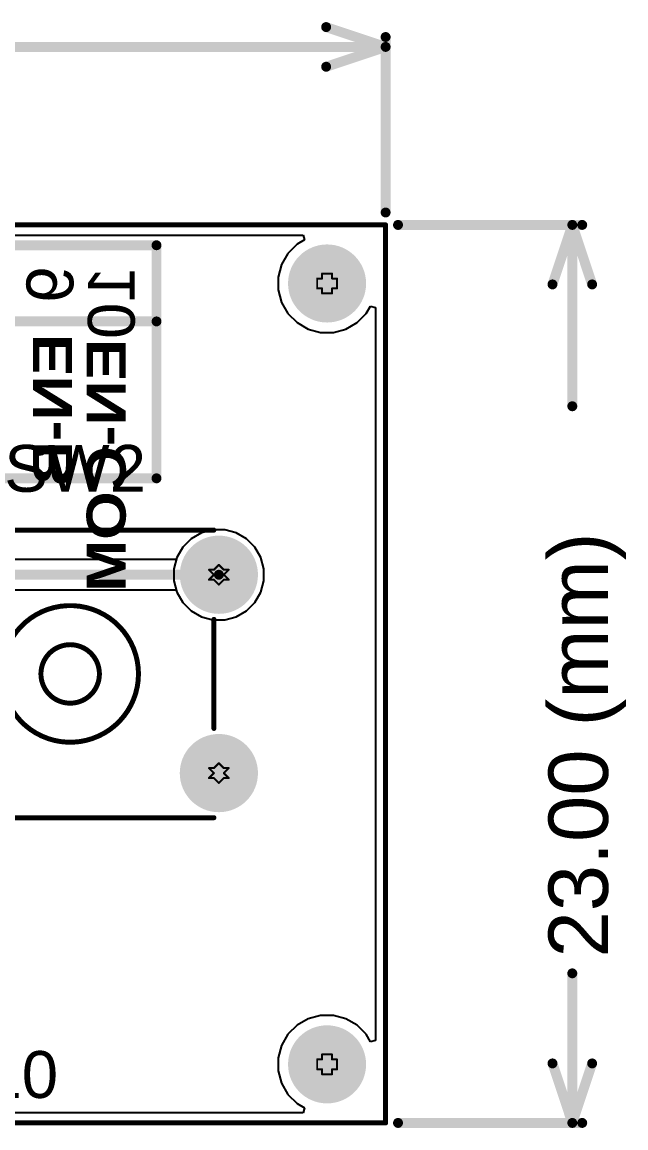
# Model space of a CAD drawing. Header units: inches. Extents: x 0 to 333, y -2 to 66.
# Drawn here: x 27.69 to 43.16, y -0.13 to 28.19 of the extents above; entities that cross this region are included whole.
import ezdxf

# ---------------------------------------------------------------- set-up
doc = ezdxf.new("R2010")
doc.units = ezdxf.units.IN
for name, color, linetype in [('Board Outline', 216, 'Continuous'), ('Bottom Layer', 5, 'Continuous'), ('Bottom Overlay', 54, 'Continuous'), ('Bottom Solder', 6, 'Continuous'), ('Drill Drawing', 1, 'Continuous'), ('Mechanical 1', 6, 'Continuous'), ('Multi-Layer', 9, 'Continuous'), ('Pad Holes', 156, 'Continuous'), ('Top Layer', 1, 'Continuous'), ('Top Overlay', 2, 'Continuous'), ('Top Solder', 216, 'Continuous')]:
    doc.layers.add(name, color=color, linetype=linetype)
doc.styles.add('Arial', font='', dxfattribs={"height": 0.2})
doc.styles.add('Arial Black_Bold', font='', dxfattribs={"height": 0.2})
doc.styles.get('Arial').set_extended_font_data('Arial')
doc.styles.get('Arial Black_Bold').set_extended_font_data('Arial Black', bold=True)

# ---------------------------------------------------------------- blocks, each defined once
blk = doc.blocks.new('KSL0M512_LFT_1')
at = {"layer": 'Bottom Layer'}
h = blk.add_hatch(color=5, dxfattribs=at)
edge = h.paths.add_edge_path()
edge.add_arc((-3.809873, 2.540127), 0.8999982, 0, 360)
h = blk.add_hatch(color=5, dxfattribs=at)
edge = h.paths.add_edge_path()
edge.add_arc((3.809873, 2.539873), 0.8999982, 0, 360)
h = blk.add_hatch(color=5, dxfattribs=at)
edge = h.paths.add_edge_path()
edge.add_arc((-3.809873, -2.539873), 0.8999982, 0, 360)
h = blk.add_hatch(color=5, dxfattribs=at)
edge = h.paths.add_edge_path()
edge.add_arc((3.809873, -2.540127), 0.8999982, 0, 360)
at = {"layer": 'Bottom Solder'}
h = blk.add_hatch(color=6, dxfattribs=at)
edge = h.paths.add_edge_path()
edge.add_arc((-3.809873, 2.540127), 1.0015982, 0, 360)
h = blk.add_hatch(color=6, dxfattribs=at)
edge = h.paths.add_edge_path()
edge.add_arc((3.809873, 2.539873), 1.0015982, 0, 360)
h = blk.add_hatch(color=6, dxfattribs=at)
edge = h.paths.add_edge_path()
edge.add_arc((-3.809873, -2.539873), 1.0015982, 0, 360)
h = blk.add_hatch(color=6, dxfattribs=at)
edge = h.paths.add_edge_path()
edge.add_arc((3.809873, -2.540127), 1.0015982, 0, 360)
at = {"layer": 'Multi-Layer'}
h = blk.add_hatch(color=9, dxfattribs=at)
edge = h.paths.add_edge_path()
edge.add_arc((-3.809873, 2.540127), 0.8999982, 0, 360)
h = blk.add_hatch(color=9, dxfattribs=at)
edge = h.paths.add_edge_path()
edge.add_arc((3.809873, 2.539873), 0.8999982, 0, 360)
h = blk.add_hatch(color=9, dxfattribs=at)
edge = h.paths.add_edge_path()
edge.add_arc((-3.809873, -2.539873), 0.8999982, 0, 360)
h = blk.add_hatch(color=9, dxfattribs=at)
edge = h.paths.add_edge_path()
edge.add_arc((3.809873, -2.540127), 0.8999982, 0, 360)
at = {"layer": 'Pad Holes'}
h = blk.add_hatch(color=7, dxfattribs=at)
edge = h.paths.add_edge_path()
edge.add_arc((-3.809873, 2.540127), 0.5500115999999999, 0, 360)
h = blk.add_hatch(color=7, dxfattribs=at)
edge = h.paths.add_edge_path()
edge.add_arc((3.809873, 2.539873), 0.5500115999999999, 0, 360)
h = blk.add_hatch(color=7, dxfattribs=at)
edge = h.paths.add_edge_path()
edge.add_arc((-3.809873, -2.539873), 0.5500115999999999, 0, 360)
h = blk.add_hatch(color=7, dxfattribs=at)
edge = h.paths.add_edge_path()
edge.add_arc((3.809873, -2.540127), 0.5500115999999999, 0, 360)
at = {"layer": 'Top Layer'}
h = blk.add_hatch(color=1, dxfattribs=at)
edge = h.paths.add_edge_path()
edge.add_arc((-3.809873, 2.540127), 0.8999982, 0, 360)
h = blk.add_hatch(color=1, dxfattribs=at)
edge = h.paths.add_edge_path()
edge.add_arc((3.809873, 2.539873), 0.8999982, 0, 360)
h = blk.add_hatch(color=1, dxfattribs=at)
edge = h.paths.add_edge_path()
edge.add_arc((-3.809873, -2.539873), 0.8999982, 0, 360)
h = blk.add_hatch(color=1, dxfattribs=at)
edge = h.paths.add_edge_path()
edge.add_arc((3.809873, -2.540127), 0.8999982, 0, 360)
at = {"layer": 'Top Solder'}
h = blk.add_hatch(color=216, dxfattribs=at)
edge = h.paths.add_edge_path()
edge.add_arc((-3.809873, 2.540127), 1.0015982, 0, 360)
h = blk.add_hatch(color=216, dxfattribs=at)
edge = h.paths.add_edge_path()
edge.add_arc((3.809873, 2.539873), 1.0015982, 0, 360)
h = blk.add_hatch(color=216, dxfattribs=at)
edge = h.paths.add_edge_path()
edge.add_arc((-3.809873, -2.539873), 1.0015982, 0, 360)
h = blk.add_hatch(color=216, dxfattribs=at)
edge = h.paths.add_edge_path()
edge.add_arc((3.809873, -2.540127), 1.0015982, 0, 360)
at = {"layer": 'Top Overlay', "const_width": 0.127}
for points in [[(3.682999999999999, 3.682999999999999), (-3.682999999999999, 3.682999999999999)], [(-3.682999999999999, 1.397), (-3.682999999999999, -1.397)], [(3.682999999999999, 1.397), (3.682999999999999, -1.397)], [(3.682999999999999, -3.682999999999999), (-3.682999999999999, -3.682999999999999)]]:
    blk.add_lwpolyline(points, dxfattribs=at)
at = {"layer": 'Top Overlay'}
for points, const_width in [([(-3.71475, 3.682999999999999, 1), (-3.65125, 3.682999999999999, 1)], 0.0635), ([(3.65125, 3.682999999999999, 1), (3.71475, 3.682999999999999, 1)], 0.0635), ([(1.749933, 0.000127, 1), (-1.750187, 0.000127, 1)], 0.127), ([(-3.71475, 1.397, 1), (-3.65125, 1.397, 1)], 0.0635), ([(3.65125, 1.397, 1), (3.71475, 1.397, 1)], 0.0635), ([(0.749173, 0.000127, 1), (-0.749427, 0.000127, 1)], 0.127), ([(-1.781937, 0.000127, 1), (-1.718437, 0.000127, 1)], 0.0635), ([(-0.781177, 0.000127, 1), (-0.7176769999999999, 0.000127, 1)], 0.0635), ([(0.7174229999999999, 0.000127, 1), (0.780923, 0.000127, 1)], 0.0635), ([(1.718183, 0.000127, 1), (1.781683, 0.000127, 1)], 0.0635), ([(-3.71475, -1.397, 1), (-3.65125, -1.397, 1)], 0.0635), ([(3.65125, -1.397, 1), (3.71475, -1.397, 1)], 0.0635), ([(-3.71475, -3.682999999999999, 1), (-3.65125, -3.682999999999999, 1)], 0.0635), ([(3.65125, -3.682999999999999, 1), (3.71475, -3.682999999999999, 1)], 0.0635)]:
    blk.add_lwpolyline(points, format="xyb", close=True, dxfattribs=dict(at, const_width=const_width))

msp = doc.modelspace()

# ---------------------------------------------------------------- hatches: boundary and pattern name
at = {"layer": 'Bottom Solder'}
h = msp.add_hatch(color=6, dxfattribs=at)
edge = h.paths.add_edge_path()
edge.add_arc((34.73798742, 21.49998748), 0.1016, 90, 270)
edge.add_line((34.73798742, 21.39838748), (36.26198742, 21.39838748))
edge.add_arc((36.26198742, 21.49998748), 0.1016, 270, 450)
edge.add_line((36.26198742, 21.60158748), (34.73798742, 21.60158748))
h = msp.add_hatch(color=6, dxfattribs=at)
edge = h.paths.add_edge_path()
edge.add_arc((36.26200012, 1.49999954), 0.1016, 270, 450)
edge.add_line((36.26200012, 1.60159954), (34.73800012, 1.60159954))
edge.add_arc((34.73800012, 1.49999954), 0.1016, 90, 270)
edge.add_line((34.73800012, 1.39839954), (36.26200012, 1.39839954))
at = {"layer": 'Pad Holes'}
h = msp.add_hatch(color=7, dxfattribs=at)
edge = h.paths.add_edge_path()
edge.add_arc((35.49998742, 21.49998748), 1.00000054, 0, 360)
h = msp.add_hatch(color=7, dxfattribs=at)
edge = h.paths.add_edge_path()
edge.add_arc((35.50000012, 1.49999954), 1.00000054, 0, 360)
at = {"layer": 'Top Solder'}
h = msp.add_hatch(color=216, dxfattribs=at)
edge = h.paths.add_edge_path()
edge.add_arc((34.73798742, 21.49998748), 0.1016, 90, 270)
edge.add_line((34.73798742, 21.39838748), (36.26198742, 21.39838748))
edge.add_arc((36.26198742, 21.49998748), 0.1016, 270, 450)
edge.add_line((36.26198742, 21.60158748), (34.73798742, 21.60158748))
h = msp.add_hatch(color=216, dxfattribs=at)
edge = h.paths.add_edge_path()
edge.add_arc((36.26200012, 1.49999954), 0.1016, 270, 450)
edge.add_line((36.26200012, 1.60159954), (34.73800012, 1.60159954))
edge.add_arc((34.73800012, 1.49999954), 0.1016, 90, 270)
edge.add_line((34.73800012, 1.39839954), (36.26200012, 1.39839954))

# ---------------------------------------------------------------- linework, layer by layer
at = {"layer": 'Board Outline', "const_width": 0.127}
for points in [[(0, 22.99999972), (36.99999966, 22.99999972)], [(36.99999966, 0), (36.99999966, 22.99999972)], [(0, 0), (36.99999966, 0)]]:
    msp.add_lwpolyline(points, dxfattribs=at)
at = {"layer": 'Board Outline', "const_width": 0.0635}
for points in [[(36.96824966, 22.99999972, 1), (37.03174966, 22.99999972, 1)], [(36.96824966, 22.99999972, 1), (37.03174966, 22.99999972, 1)], [(36.96824966, 0, 1), (37.03174966, 0, 1)], [(36.96824966, 0, 1), (37.03174966, 0, 1)]]:
    msp.add_lwpolyline(points, format="xyb", close=True, dxfattribs=at)
at = {"layer": 'Bottom Layer'}
for p, q in [((2.11245196, 22.74103656), (34.8875477, 22.74103656)), ((34.8875477, 22.74103656), (34.92157607999999, 22.61403656)), ((34.73001436, 22.50343734), (34.49653756, 22.26996054)), ((34.92157607999999, 22.61403656), (34.73001436, 22.50343734)), ((34.49653756, 22.26996054), (34.33144518, 21.98401242)), ((34.33144518, 21.98401242), (34.24598688, 21.66507986)), ((34.24598688, 21.66507986), (34.24598688, 21.3348951)), ((34.24598688, 21.3348951), (34.33144518, 21.01596254)), ((34.33144518, 21.01596254), (34.49653756, 20.73001442)), ((34.49653756, 20.73001442), (34.73001436, 20.49653762)), ((36.26996048, 20.49653762), (36.50343728, 20.73001442)), ((36.50343728, 20.73001442), (36.6140365, 20.92157614)), ((36.6140365, 20.92157614), (36.7410365, 20.88754776)), ((36.7410365, 20.88754776), (36.7410365, 2.11246212)), ((34.73001436, 20.49653762), (35.01596248, 20.33144524)), ((35.98401236, 20.33144524), (36.26996048, 20.49653762)), ((35.01596248, 20.33144524), (35.33489504, 20.24598694)), ((35.33489504, 20.24598694), (35.66507979999999, 20.24598694)), ((35.66507979999999, 20.24598694), (35.98401236, 20.33144524)), ((32.28235098, 15.11522758), (32.01920698, 14.96330002)), ((32.57585052, 15.19387106), (32.28235098, 15.11522758)), ((32.87970564, 15.19387106), (32.57585052, 15.19387106)), ((33.17320518, 15.11522758), (32.87970564, 15.19387106)), ((33.43634918, 14.96330002), (33.17320518, 15.11522758)), ((31.80435092, 14.74844396), (31.65242336, 14.48529996)), ((32.01920698, 14.96330002), (31.80435092, 14.74844396)), ((33.65120524, 14.74844396), (33.43634918, 14.96330002)), ((33.8031328, 14.48529996), (33.65120524, 14.74844396)), ((31.65242336, 14.48529996), (31.63719352, 14.42846492)), ((33.88177628, 14.19180042), (33.8031328, 14.48529996)), ((31.63719352, 14.42846492), (26.19868268, 14.42846492)), ((33.88177628, 13.8879453), (33.88177628, 14.19180042)), ((33.8031328, 13.59444576), (33.88177628, 13.8879453)), ((26.19861664, 13.6515348), (31.63712748, 13.6515348)), ((31.63712748, 13.6515348), (31.65242336, 13.59444576)), ((31.65242336, 13.59444576), (31.80435092, 13.33130176)), ((33.65120524, 13.33130176), (33.8031328, 13.59444576)), ((31.80435092, 13.33130176), (32.01920698, 13.1164457)), ((33.43634918, 13.1164457), (33.65120524, 13.33130176)), ((32.01920698, 13.1164457), (32.28235098, 12.96451814)), ((33.17320518, 12.96451814), (33.43634918, 13.1164457)), ((32.28235098, 12.96451814), (32.57585052, 12.88587466)), ((32.57585052, 12.88587466), (32.87970564, 12.88587466)), ((32.87970564, 12.88587466), (33.17320518, 12.96451814)), ((35.01597518, 2.66854178), (34.73002706, 2.5034494)), ((35.33490774, 2.75400008), (35.01597518, 2.66854178)), ((35.6650925, 2.75400008), (35.33490774, 2.75400008)), ((35.98402506, 2.66854178), (35.6650925, 2.75400008)), ((36.26997317999999, 2.5034494), (35.98402506, 2.66854178)), ((34.49655026, 2.2699726), (34.33145788, 1.98402448)), ((34.73002706, 2.5034494), (34.49655026, 2.2699726)), ((36.50344998, 2.2699726), (36.26997317999999, 2.5034494)), ((36.6140365, 2.07843374), (36.50344998, 2.2699726)), ((34.33145788, 1.98402448), (34.24599958, 1.66509192)), ((36.7410365, 2.11246212), (36.6140365, 2.07843374)), ((34.24599958, 1.66509192), (34.24599958, 1.33490716)), ((34.24599958, 1.33490716), (34.33145788, 1.0159746)), ((34.33145788, 1.0159746), (34.49655026, 0.73002648)), ((34.49655026, 0.73002648), (34.73002706, 0.4965496799999999)), ((34.73002706, 0.4965496799999999), (34.92156592, 0.38596316)), ((34.92156592, 0.38596316), (34.88753754, 0.25896316)), ((34.88753754, 0.25896316), (25.95181246, 0.25896316))]:
    msp.add_line(p, q, dxfattribs=at)
at = {"layer": 'Bottom Layer', "const_width": 0.254}
msp.add_lwpolyline([(25.10815908, 14.03999986), (32.72765108, 14.03999986)], dxfattribs=at)
at = {"layer": 'Bottom Layer', "const_width": 0.127}
msp.add_lwpolyline([(32.66415108, 14.03999986, 1), (32.79115108, 14.03999986, 1)], format="xyb", close=True, dxfattribs=at)
at = {"layer": 'Bottom Overlay', "const_width": 0.254}
for points in [[(16.01746352, 22.479), (31.13046352, 22.479)], [(16.01746352, 22.479), (31.13046352, 22.479)], [(31.13046352, 20.52786598), (31.13046352, 22.479)], [(31.13046352, 16.51), (31.13046352, 22.479)], [(16.01746352, 20.52786598), (31.13046352, 20.52786598)], [(16.01746352, 16.51), (31.13046352, 16.51)]]:
    msp.add_lwpolyline(points, dxfattribs=at)
at = {"layer": 'Bottom Overlay', "const_width": 0.127}
for points in [[(31.06696352, 22.479, 1), (31.19396352, 22.479, 1)], [(31.06696352, 22.479, 1), (31.19396352, 22.479, 1)], [(31.06696352, 22.479, 1), (31.19396352, 22.479, 1)], [(31.06696352, 22.479, 1), (31.19396352, 22.479, 1)], [(31.06696352, 20.52786598, 1), (31.19396352, 20.52786598, 1)], [(31.06696352, 20.52786598, 1), (31.19396352, 20.52786598, 1)], [(31.06696352, 16.51, 1), (31.19396352, 16.51, 1)], [(31.06696352, 16.51, 1), (31.19396352, 16.51, 1)]]:
    msp.add_lwpolyline(points, format="xyb", close=True, dxfattribs=at)
at = {"layer": 'Drill Drawing', "const_width": 0.0508}
for points in [[(35.24598742, 21.37298748), (35.24598742, 21.62698748)], [(35.24598742, 21.62698748), (35.37298742, 21.62698748)], [(35.37298742, 21.62698748), (35.37298742, 21.75398748)], [(35.37298742, 21.75398748), (35.62698742, 21.75398748)], [(35.62698742, 21.62698748), (35.62698742, 21.75398748)], [(35.62698742, 21.62698748), (35.75398741999999, 21.62698748)], [(35.75398741999999, 21.37298748), (35.75398741999999, 21.62698748)], [(35.24598742, 21.37298748), (35.37298742, 21.37298748)], [(35.37298742, 21.24598748), (35.37298742, 21.37298748)], [(35.37298742, 21.24598748), (35.62698742, 21.24598748)], [(35.62698742, 21.37298748), (35.75398741999999, 21.37298748)], [(35.62698742, 21.24598748), (35.62698742, 21.37298748)], [(32.47377808, 14.16687286), (32.60077808, 14.03987286)], [(32.47377808, 14.16687286), (32.60077808, 14.16687286)], [(32.60077808, 14.16687286), (32.72777808, 14.29387286)], [(32.72777808, 14.29387286), (32.85477808, 14.16687286)], [(32.85477808, 14.16687286), (32.98177808, 14.16687286)], [(32.85477808, 14.03987286), (32.98177808, 14.16687286)], [(32.47377808, 13.91287286), (32.60077808, 14.03987286)], [(32.47377808, 13.91287286), (32.60077808, 13.91287286)], [(32.60077808, 13.91287286), (32.72777808, 13.78587286)], [(32.72777808, 13.78587286), (32.85477808, 13.91287286)], [(32.85477808, 14.03987286), (32.98177808, 13.91287286)], [(32.85477808, 13.91287286), (32.98177808, 13.91287286)], [(32.47377808, 9.08687286), (32.60077808, 8.959872859999999)], [(32.47377808, 9.08687286), (32.60077808, 9.08687286)], [(32.60077808, 9.08687286), (32.72777808, 9.213872859999999)], [(32.72777808, 9.213872859999999), (32.85477808, 9.08687286)], [(32.85477808, 9.08687286), (32.98177808, 9.08687286)], [(32.85477808, 8.959872859999999), (32.98177808, 9.08687286)], [(32.47377808, 8.832872859999998), (32.60077808, 8.959872859999999)], [(32.47377808, 8.832872859999998), (32.60077808, 8.832872859999998)], [(32.60077808, 8.832872859999998), (32.72777808, 8.70587286)], [(32.72777808, 8.70587286), (32.85477808, 8.832872859999998)], [(32.85477808, 8.959872859999999), (32.98177808, 8.832872859999998)], [(32.85477808, 8.832872859999998), (32.98177808, 8.832872859999998)], [(35.37300011999999, 1.62699954), (35.37300011999999, 1.75399954)], [(35.37300011999999, 1.75399954), (35.62700012, 1.75399954)], [(35.62700012, 1.62699954), (35.62700012, 1.75399954)], [(35.24600012, 1.37299954), (35.24600012, 1.62699954)], [(35.24600012, 1.62699954), (35.37300011999999, 1.62699954)], [(35.62700012, 1.62699954), (35.75400012, 1.62699954)], [(35.75400012, 1.37299954), (35.75400012, 1.62699954)], [(35.24600012, 1.37299954), (35.37300011999999, 1.37299954)], [(35.37300011999999, 1.24599954), (35.37300011999999, 1.37299954)], [(35.37300011999999, 1.24599954), (35.62700012, 1.24599954)], [(35.62700012, 1.37299954), (35.75400012, 1.37299954)], [(35.62700012, 1.24599954), (35.62700012, 1.37299954)]]:
    msp.add_lwpolyline(points, dxfattribs=at)
at = {"layer": 'Drill Drawing', "const_width": 0.0254}
for points in [[(35.23328742, 21.62698748, 1), (35.25868741999999, 21.62698748, 1)], [(35.23328742, 21.62698748, 1), (35.25868741999999, 21.62698748, 1)], [(35.36028742, 21.75398748, 1), (35.38568742, 21.75398748, 1)], [(35.36028742, 21.75398748, 1), (35.38568742, 21.75398748, 1)], [(35.36028742, 21.62698748, 1), (35.38568742, 21.62698748, 1)], [(35.36028742, 21.62698748, 1), (35.38568742, 21.62698748, 1)], [(35.61428742, 21.75398748, 1), (35.63968742, 21.75398748, 1)], [(35.61428742, 21.75398748, 1), (35.63968742, 21.75398748, 1)], [(35.61428742, 21.62698748, 1), (35.63968742, 21.62698748, 1)], [(35.61428742, 21.62698748, 1), (35.63968742, 21.62698748, 1)], [(35.74128742, 21.62698748, 1), (35.76668742, 21.62698748, 1)], [(35.74128742, 21.62698748, 1), (35.76668742, 21.62698748, 1)], [(35.23328742, 21.37298748, 1), (35.25868741999999, 21.37298748, 1)], [(35.23328742, 21.37298748, 1), (35.25868741999999, 21.37298748, 1)], [(35.36028742, 21.37298748, 1), (35.38568742, 21.37298748, 1)], [(35.36028742, 21.37298748, 1), (35.38568742, 21.37298748, 1)], [(35.36028742, 21.24598748, 1), (35.38568742, 21.24598748, 1)], [(35.36028742, 21.24598748, 1), (35.38568742, 21.24598748, 1)], [(35.61428742, 21.37298748, 1), (35.63968742, 21.37298748, 1)], [(35.61428742, 21.37298748, 1), (35.63968742, 21.37298748, 1)], [(35.61428742, 21.24598748, 1), (35.63968742, 21.24598748, 1)], [(35.61428742, 21.24598748, 1), (35.63968742, 21.24598748, 1)], [(35.74128742, 21.37298748, 1), (35.76668742, 21.37298748, 1)], [(35.74128742, 21.37298748, 1), (35.76668742, 21.37298748, 1)], [(32.46107808, 14.16687286, 1), (32.48647808, 14.16687286, 1)], [(32.46107808, 14.16687286, 1), (32.48647808, 14.16687286, 1)], [(32.58807808, 14.16687286, 1), (32.61347807999999, 14.16687286, 1)], [(32.58807808, 14.16687286, 1), (32.61347807999999, 14.16687286, 1)], [(32.71507808, 14.29387286, 1), (32.74047808, 14.29387286, 1)], [(32.71507808, 14.29387286, 1), (32.74047808, 14.29387286, 1)], [(32.84207808, 14.16687286, 1), (32.86747808, 14.16687286, 1)], [(32.84207808, 14.16687286, 1), (32.86747808, 14.16687286, 1)], [(32.96907808, 14.16687286, 1), (32.99447808, 14.16687286, 1)], [(32.96907808, 14.16687286, 1), (32.99447808, 14.16687286, 1)], [(32.46107808, 13.91287286, 1), (32.48647808, 13.91287286, 1)], [(32.46107808, 13.91287286, 1), (32.48647808, 13.91287286, 1)], [(32.58807808, 14.03987286, 1), (32.61347807999999, 14.03987286, 1)], [(32.58807808, 14.03987286, 1), (32.61347807999999, 14.03987286, 1)], [(32.58807808, 13.91287286, 1), (32.61347807999999, 13.91287286, 1)], [(32.58807808, 13.91287286, 1), (32.61347807999999, 13.91287286, 1)], [(32.84207808, 14.03987286, 1), (32.86747808, 14.03987286, 1)], [(32.84207808, 14.03987286, 1), (32.86747808, 14.03987286, 1)], [(32.84207808, 13.91287286, 1), (32.86747808, 13.91287286, 1)], [(32.84207808, 13.91287286, 1), (32.86747808, 13.91287286, 1)], [(32.96907808, 13.91287286, 1), (32.99447808, 13.91287286, 1)], [(32.96907808, 13.91287286, 1), (32.99447808, 13.91287286, 1)], [(32.71507808, 13.78587286, 1), (32.74047808, 13.78587286, 1)], [(32.71507808, 13.78587286, 1), (32.74047808, 13.78587286, 1)], [(32.46107808, 9.08687286, 1), (32.48647808, 9.08687286, 1)], [(32.46107808, 9.08687286, 1), (32.48647808, 9.08687286, 1)], [(32.58807808, 9.08687286, 1), (32.61347807999999, 9.08687286, 1)], [(32.58807808, 9.08687286, 1), (32.61347807999999, 9.08687286, 1)], [(32.71507808, 9.213872859999999, 1), (32.74047808, 9.213872859999999, 1)], [(32.71507808, 9.213872859999999, 1), (32.74047808, 9.213872859999999, 1)], [(32.84207808, 9.08687286, 1), (32.86747808, 9.08687286, 1)], [(32.84207808, 9.08687286, 1), (32.86747808, 9.08687286, 1)], [(32.96907808, 9.08687286, 1), (32.99447808, 9.08687286, 1)], [(32.96907808, 9.08687286, 1), (32.99447808, 9.08687286, 1)], [(32.46107808, 8.832872859999998, 1), (32.48647808, 8.832872859999998, 1)], [(32.46107808, 8.832872859999998, 1), (32.48647808, 8.832872859999998, 1)], [(32.58807808, 8.959872859999999, 1), (32.61347807999999, 8.959872859999999, 1)], [(32.58807808, 8.959872859999999, 1), (32.61347807999999, 8.959872859999999, 1)], [(32.58807808, 8.832872859999998, 1), (32.61347807999999, 8.832872859999998, 1)], [(32.58807808, 8.832872859999998, 1), (32.61347807999999, 8.832872859999998, 1)], [(32.84207808, 8.959872859999999, 1), (32.86747808, 8.959872859999999, 1)], [(32.84207808, 8.959872859999999, 1), (32.86747808, 8.959872859999999, 1)], [(32.84207808, 8.832872859999998, 1), (32.86747808, 8.832872859999998, 1)], [(32.84207808, 8.832872859999998, 1), (32.86747808, 8.832872859999998, 1)], [(32.96907808, 8.832872859999998, 1), (32.99447808, 8.832872859999998, 1)], [(32.96907808, 8.832872859999998, 1), (32.99447808, 8.832872859999998, 1)], [(32.71507808, 8.70587286, 1), (32.74047808, 8.70587286, 1)], [(32.71507808, 8.70587286, 1), (32.74047808, 8.70587286, 1)], [(35.36030012, 1.75399954, 1), (35.38570012, 1.75399954, 1)], [(35.36030012, 1.75399954, 1), (35.38570012, 1.75399954, 1)], [(35.61430012, 1.75399954, 1), (35.63970012, 1.75399954, 1)], [(35.61430012, 1.75399954, 1), (35.63970012, 1.75399954, 1)], [(35.23330012, 1.62699954, 1), (35.25870012, 1.62699954, 1)], [(35.23330012, 1.62699954, 1), (35.25870012, 1.62699954, 1)], [(35.36030012, 1.62699954, 1), (35.38570012, 1.62699954, 1)], [(35.36030012, 1.62699954, 1), (35.38570012, 1.62699954, 1)], [(35.61430012, 1.62699954, 1), (35.63970012, 1.62699954, 1)], [(35.61430012, 1.62699954, 1), (35.63970012, 1.62699954, 1)], [(35.74130012, 1.62699954, 1), (35.76670012, 1.62699954, 1)], [(35.74130012, 1.62699954, 1), (35.76670012, 1.62699954, 1)], [(35.23330012, 1.37299954, 1), (35.25870012, 1.37299954, 1)], [(35.23330012, 1.37299954, 1), (35.25870012, 1.37299954, 1)], [(35.36030012, 1.37299954, 1), (35.38570012, 1.37299954, 1)], [(35.36030012, 1.37299954, 1), (35.38570012, 1.37299954, 1)], [(35.36030012, 1.24599954, 1), (35.38570012, 1.24599954, 1)], [(35.36030012, 1.24599954, 1), (35.38570012, 1.24599954, 1)], [(35.61430012, 1.37299954, 1), (35.63970012, 1.37299954, 1)], [(35.61430012, 1.37299954, 1), (35.63970012, 1.37299954, 1)], [(35.61430012, 1.24599954, 1), (35.63970012, 1.24599954, 1)], [(35.61430012, 1.24599954, 1), (35.63970012, 1.24599954, 1)], [(35.74130012, 1.37299954, 1), (35.76670012, 1.37299954, 1)], [(35.74130012, 1.37299954, 1), (35.76670012, 1.37299954, 1)]]:
    msp.add_lwpolyline(points, format="xyb", close=True, dxfattribs=at)
at = {"layer": 'Mechanical 1', "const_width": 0.254}
for points in [[(35.47599965999999, 28.067), (36.99999966, 27.559)], [(36.99999966, 23.31749972), (36.99999966, 27.813)], [(25.35578114, 27.559), (36.99999966, 27.559)], [(35.47599965999999, 27.051), (36.99999966, 27.559)], [(37.31749966, 22.99999972), (42.037, 22.99999972)], [(41.275, 21.47599972), (41.783, 22.99999972)], [(41.783, 18.3557799), (41.783, 22.99999972)], [(41.783, 22.99999972), (42.291, 21.47599972)], [(41.783, 0), (41.783, 3.83141728)], [(41.275, 1.524), (41.783, 0)], [(41.783, 0), (42.291, 1.524)], [(37.31749966, 0), (42.037, 0)]]:
    msp.add_lwpolyline(points, dxfattribs=at)
at = {"layer": 'Mechanical 1', "const_width": 0.127}
for points in [[(35.41249965999999, 28.067, 1), (35.53949966, 28.067, 1)], [(36.93649966, 27.813, 1), (37.06349966, 27.813, 1)], [(36.93649966, 27.559, 1), (37.06349966, 27.559, 1)], [(36.93649966, 27.559, 1), (37.06349966, 27.559, 1)], [(36.93649966, 27.559, 1), (37.06349966, 27.559, 1)], [(35.41249965999999, 27.051, 1), (35.53949966, 27.051, 1)], [(36.93649966, 23.31749972, 1), (37.06349966, 23.31749972, 1)], [(37.25399966, 22.99999972, 1), (37.38099966, 22.99999972, 1)], [(41.7195, 22.99999972, 1), (41.8465, 22.99999972, 1)], [(41.7195, 22.99999972, 1), (41.8465, 22.99999972, 1)], [(41.7195, 22.99999972, 1), (41.8465, 22.99999972, 1)], [(41.9735, 22.99999972, 1), (42.1005, 22.99999972, 1)], [(41.2115, 21.47599972, 1), (41.3385, 21.47599972, 1)], [(42.2275, 21.47599972, 1), (42.35449999999999, 21.47599972, 1)], [(41.7195, 18.3557799, 1), (41.8465, 18.3557799, 1)], [(41.7195, 3.83141728, 1), (41.8465, 3.83141728, 1)], [(41.2115, 1.524, 1), (41.3385, 1.524, 1)], [(42.2275, 1.524, 1), (42.35449999999999, 1.524, 1)], [(37.25399966, 0, 1), (37.38099966, 0, 1)], [(41.7195, 0, 1), (41.8465, 0, 1)], [(41.7195, 0, 1), (41.8465, 0, 1)], [(41.7195, 0, 1), (41.8465, 0, 1)], [(41.9735, 0, 1), (42.1005, 0, 1)]]:
    msp.add_lwpolyline(points, format="xyb", close=True, dxfattribs=at)
at = {"layer": 'Top Layer'}
for p, q in [((2.11245196, 22.74103656), (34.8875477, 22.74103656)), ((34.8875477, 22.74103656), (34.92157607999999, 22.61403656)), ((34.73001436, 22.50343734), (34.49653756, 22.26996054)), ((34.92157607999999, 22.61403656), (34.73001436, 22.50343734)), ((34.49653756, 22.26996054), (34.33144518, 21.98401242)), ((34.33144518, 21.98401242), (34.24598688, 21.66507986)), ((34.24598688, 21.66507986), (34.24598688, 21.3348951)), ((34.24598688, 21.3348951), (34.33144518, 21.01596254)), ((34.33144518, 21.01596254), (34.49653756, 20.73001442)), ((34.49653756, 20.73001442), (34.73001436, 20.49653762)), ((36.26996048, 20.49653762), (36.50343728, 20.73001442)), ((36.50343728, 20.73001442), (36.6140365, 20.92157614)), ((36.6140365, 20.92157614), (36.7410365, 20.88754776)), ((36.7410365, 20.88754776), (36.7410365, 2.11246212)), ((34.73001436, 20.49653762), (35.01596248, 20.33144524)), ((35.98401236, 20.33144524), (36.26996048, 20.49653762)), ((35.01596248, 20.33144524), (35.33489504, 20.24598694)), ((35.33489504, 20.24598694), (35.66507979999999, 20.24598694)), ((35.66507979999999, 20.24598694), (35.98401236, 20.33144524)), ((32.28235098, 15.11522758), (32.01920698, 14.96330002)), ((32.57585052, 15.19387106), (32.28235098, 15.11522758)), ((32.87970564, 15.19387106), (32.57585052, 15.19387106)), ((33.17320518, 15.11522758), (32.87970564, 15.19387106)), ((33.43634918, 14.96330002), (33.17320518, 15.11522758)), ((31.80435092, 14.74844396), (31.65242336, 14.48529996)), ((32.01920698, 14.96330002), (31.80435092, 14.74844396)), ((33.65120524, 14.74844396), (33.43634918, 14.96330002)), ((33.8031328, 14.48529996), (33.65120524, 14.74844396)), ((31.65242336, 14.48529996), (31.57377988, 14.19180042)), ((33.88177628, 14.19180042), (33.8031328, 14.48529996)), ((31.57377988, 14.19180042), (31.57377988, 13.8879453)), ((33.88177628, 13.8879453), (33.88177628, 14.19180042)), ((31.57377988, 13.8879453), (31.65242336, 13.59444576)), ((33.8031328, 13.59444576), (33.88177628, 13.8879453)), ((31.65242336, 13.59444576), (31.80435092, 13.33130176)), ((33.65120524, 13.33130176), (33.8031328, 13.59444576)), ((31.80435092, 13.33130176), (32.01920698, 13.1164457)), ((33.43634918, 13.1164457), (33.65120524, 13.33130176)), ((32.01920698, 13.1164457), (32.28235098, 12.96451814)), ((33.17320518, 12.96451814), (33.43634918, 13.1164457)), ((32.28235098, 12.96451814), (32.57585052, 12.88587466)), ((32.57585052, 12.88587466), (32.87970564, 12.88587466)), ((32.87970564, 12.88587466), (33.17320518, 12.96451814)), ((35.01597518, 2.66854178), (34.73002706, 2.5034494)), ((35.33490774, 2.75400008), (35.01597518, 2.66854178)), ((35.6650925, 2.75400008), (35.33490774, 2.75400008)), ((35.98402506, 2.66854178), (35.6650925, 2.75400008)), ((36.26997317999999, 2.5034494), (35.98402506, 2.66854178)), ((34.49655026, 2.2699726), (34.33145788, 1.98402448)), ((34.73002706, 2.5034494), (34.49655026, 2.2699726)), ((36.50344998, 2.2699726), (36.26997317999999, 2.5034494)), ((36.6140365, 2.07843374), (36.50344998, 2.2699726)), ((34.33145788, 1.98402448), (34.24599958, 1.66509192)), ((36.7410365, 2.11246212), (36.6140365, 2.07843374)), ((34.24599958, 1.66509192), (34.24599958, 1.33490716)), ((34.24599958, 1.33490716), (34.33145788, 1.0159746)), ((34.33145788, 1.0159746), (34.49655026, 0.73002648)), ((34.49655026, 0.73002648), (34.73002706, 0.4965496799999999)), ((34.73002706, 0.4965496799999999), (34.92156592, 0.38596316)), ((34.92156592, 0.38596316), (34.88753754, 0.25896316)), ((34.88753754, 0.25896316), (25.95181246, 0.25896316))]:
    msp.add_line(p, q, dxfattribs=at)
at = {"layer": 'Top Layer', "const_width": 0.254}
msp.add_lwpolyline([(32.72765108, 14.03999986), (32.72777808, 14.03987286)], dxfattribs=at)
at = {"layer": 'Top Layer', "const_width": 0.127}
for points in [[(32.66415108, 14.03999986, 1), (32.79115108, 14.03999986, 1)], [(32.66427808, 14.03987286, 1), (32.79127808, 14.03987286, 1)]]:
    msp.add_lwpolyline(points, format="xyb", close=True, dxfattribs=at)

# ---------------------------------------------------------------- block references
at = {"rotation": 180}
msp.add_blockref('KSL0M512_LFT_1', (28.91790508, 11.49999986), dxfattribs=at)

# ---------------------------------------------------------------- texts
at = {"layer": 'Bottom Overlay', "text_generation_flag": 2}
for s, height, style, p in [('9', 1.20000014, 'Arial', (28.99939082, 21.94216592)), ('10', 1.20000014, 'Arial', (30.57206484, 21.94216592)), ('EN-B', 1.00000054, 'Arial Black_Bold', (28.96291642, 20.21107972)), ('EN-COM', 1.00000054, 'Arial Black_Bold', (30.34038636, 20.08407972))]:
    msp.add_text(s, height=height, rotation=90, dxfattribs=dict(at, style=style)).set_placement(p)
at = {"layer": 'Mechanical 1', "style": 'Arial'}
msp.add_text('23.00 (mm)', height=1.524, rotation=90, dxfattribs=at).set_placement((42.69715361999999, 4.23781728))
at = {"layer": 'Top Overlay', "style": 'Arial'}
msp.add_text('SW2', height=1.20000014, dxfattribs=at).set_placement((27.22951882, 16.16419424))
msp.add_text('10', height=1.20000014, rotation=360, dxfattribs=at).set_placement((26.74489444, 0.64030352))

doc.saveas('drawing.dxf')
